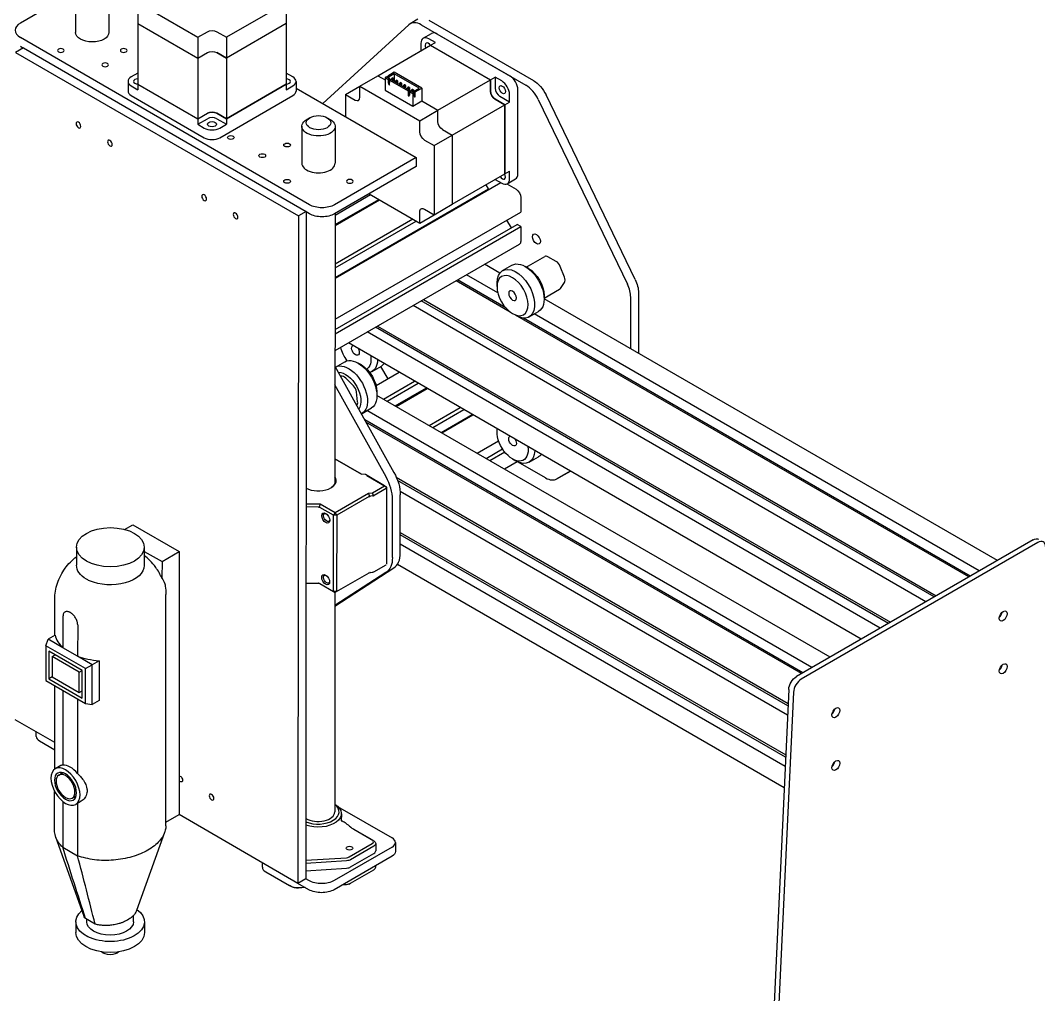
# Model space of a CAD drawing. Header units: millimetres. Extents: x 129 to 6329, y 33 to 3553.
# Drawn here: x 3328.8 to 3787.1, y 1223.1 to 1661.5 of the extents above; entities that cross this region are included whole.
import ezdxf

# ---------------------------------------------------------------- set-up
doc = ezdxf.new("R2010")
doc.units = ezdxf.units.MM
doc.layers.add('vistasIsometricas', color=255, linetype='Continuous')

msp = doc.modelspace()

# ---------------------------------------------------------------- linework, layer by layer
at = {"layer": 'vistasIsometricas', "extrusion": (0, 0.816497, 0.57735)}
for p, q in [((3365.566, 1681.55), (3328.797, 1660.321)), ((3353.659, 1672.719), (3353.647, 1656.123)), ((3368.659, 1672.708), (3368.647, 1656.112)), ((3381.685, 1669.494), (3381.679, 1660.108)), ((3381.685, 1669.494), (3408.626, 1653.913)), ((3448.507, 1669.461), (3421.566, 1653.907)), ((3448.507, 1669.461), (3448.5, 1660.076)), ((3381.679, 1667.585), (3381.659, 1640.244)), ((3381.679, 1660.108), (3381.659, 1632.767)), ((3381.679, 1660.108), (3408.619, 1644.528)), ((3381.679, 1660.108), (3408.619, 1644.528)), ((3448.5, 1660.076), (3421.559, 1644.521)), ((3448.5, 1660.076), (3421.559, 1644.521)), ((3448.5, 1660.076), (3448.48, 1632.735)), ((3464.972, 1624.062), (3503.651, 1659.547)), ((3507.747, 1662.006), (3504.247, 1659.985)), ((3509.247, 1659.49), (3556.325, 1632.31)), ((3559.825, 1634.331), (3512.747, 1661.511)), ((3408.626, 1653.913), (3412.975, 1656.424)), ((3417.217, 1656.422), (3421.566, 1653.907)), ((3510.133, 1653.455), (3513.881, 1655.619)), ((3549.191, 1636.429), (3516.381, 1655.371)), ((3458.904, 1578.54), (3328.797, 1653.784)), ((3408.626, 1653.913), (3408.619, 1644.528)), ((3421.566, 1653.907), (3421.559, 1644.521)), ((3489.758, 1636.612), (3513.447, 1650.289)), ((3509.098, 1651.166), (3509.098, 1647.778)), ((3515.568, 1651.513), (3512.633, 1653.208)), ((3513.447, 1650.289), (3515.568, 1651.513)), ((3513.447, 1650.289), (3540.387, 1634.734)), ((3513.447, 1650.289), (3540.387, 1634.734)), ((3330.208, 1649.158), (3326.672, 1647.117)), ((3326.672, 1647.117), (3453.952, 1573.509)), ((3329.972, 1649.022), (3328.794, 1649.703)), ((3330.208, 1649.158), (3457.487, 1575.55)), ((3408.619, 1644.528), (3412.968, 1647.038)), ((3408.619, 1644.528), (3412.968, 1647.038)), ((3421.559, 1644.521), (3417.211, 1647.036)), ((3417.211, 1647.036), (3421.559, 1644.521)), ((3408.619, 1644.528), (3408.599, 1617.187)), ((3421.559, 1644.521), (3421.539, 1617.18)), ((3381.657, 1637.796), (3378.722, 1636.101)), ((3381.659, 1640.244), (3381.657, 1637.796)), ((3381.657, 1637.796), (3381.662, 1637.793)), ((3381.664, 1640.241), (3381.659, 1640.244)), ((3381.659, 1640.244), (3381.664, 1640.241)), ((3451.413, 1636.066), (3448.484, 1637.76)), ((3481.627, 1631.917), (3489.758, 1636.612)), ((3489.758, 1636.612), (3492.962, 1634.763)), ((3489.758, 1636.612), (3492.962, 1634.763)), ((3493.618, 1636.162), (3492.962, 1635.783)), ((3493.618, 1636.162), (3494.184, 1635.836)), ((3497.028, 1638.131), (3494.151, 1636.47)), ((3494.151, 1636.47), (3494.717, 1636.144)), ((3494.151, 1635.855), (3494.151, 1636.47)), ((3497.028, 1637.478), (3494.717, 1636.144)), ((3509.43, 1630.97), (3497.028, 1638.131)), ((3508.299, 1630.97), (3497.028, 1637.478)), ((3497.028, 1637.478), (3497.028, 1634.089)), ((3377.258, 1634.06), (3377.255, 1629.735)), ((3378.722, 1632.016), (3381.657, 1630.318)), ((3381.659, 1632.767), (3381.657, 1630.318)), ((3381.659, 1632.767), (3408.599, 1617.187)), ((3381.659, 1632.767), (3408.599, 1617.187)), ((3448.48, 1632.735), (3421.539, 1617.18)), ((3421.539, 1617.18), (3448.48, 1632.735)), ((3448.48, 1632.735), (3448.478, 1630.286)), ((3448.478, 1630.286), (3451.413, 1631.98)), ((3452.877, 1634.021), (3452.874, 1629.696)), ((3475.157, 1628.182), (3481.627, 1631.917)), ((3481.627, 1631.917), (3508.568, 1616.363)), ((3481.627, 1626.896), (3481.627, 1631.917)), ((3492.962, 1635.783), (3494.376, 1634.967)), ((3492.962, 1635.783), (3492.962, 1630.068)), ((3494.184, 1635.836), (3494.093, 1635.783)), ((3494.093, 1635.783), (3494.942, 1635.294)), ((3494.184, 1635.836), (3494.184, 1635.731)), ((3494.942, 1635.294), (3494.376, 1634.967)), ((3494.942, 1635.072), (3494.376, 1634.746)), ((3494.376, 1634.967), (3494.376, 1634.746)), ((3494.376, 1634.746), (3494.484, 1634.558)), ((3494.484, 1634.558), (3494.376, 1634.496)), ((3494.376, 1634.496), (3494.376, 1633.47)), ((3495.05, 1634.885), (3494.484, 1634.558)), ((3494.717, 1635.423), (3494.717, 1636.144)), ((3494.942, 1635.294), (3494.942, 1635.072)), ((3494.942, 1635.072), (3495.05, 1634.885)), ((3494.942, 1634.823), (3494.942, 1633.796)), ((3495.554, 1634.94), (3494.988, 1634.613)), ((3494.988, 1634.613), (3503.338, 1629.793)), ((3494.988, 1632.409), (3494.988, 1634.613)), ((3495.554, 1634.94), (3503.903, 1630.12)), ((3496.186, 1635.539), (3495.903, 1635.375)), ((3496.356, 1635.114), (3495.903, 1635.375)), ((3495.903, 1635.375), (3495.903, 1634.738)), ((3496.356, 1635.637), (3496.186, 1635.539)), ((3496.186, 1635.539), (3496.356, 1635.441)), ((3496.525, 1635.539), (3496.356, 1635.637)), ((3496.356, 1635.441), (3496.525, 1635.539)), ((3496.356, 1635.114), (3496.356, 1635.441)), ((3496.808, 1635.375), (3496.356, 1635.114)), ((3496.356, 1635.114), (3496.356, 1634.477)), ((3496.808, 1635.375), (3496.525, 1635.539)), ((3496.808, 1635.375), (3496.808, 1634.216)), ((3497.982, 1634.502), (3497.699, 1634.338)), ((3498.152, 1634.077), (3497.699, 1634.338)), ((3497.699, 1634.338), (3497.699, 1633.701)), ((3498.152, 1634.6), (3497.982, 1634.502)), ((3497.982, 1634.502), (3498.152, 1634.404)), ((3498.322, 1634.502), (3498.152, 1634.6)), ((3498.152, 1634.404), (3498.322, 1634.502)), ((3498.152, 1634.404), (3498.152, 1634.077)), ((3498.604, 1634.338), (3498.152, 1634.077)), ((3498.152, 1634.077), (3498.152, 1633.44)), ((3498.604, 1634.338), (3498.322, 1634.502)), ((3498.604, 1634.338), (3498.604, 1633.179)), ((3499.778, 1633.465), (3499.495, 1633.301)), ((3499.948, 1633.04), (3499.495, 1633.301)), ((3499.495, 1633.301), (3499.495, 1632.664)), ((3499.948, 1633.563), (3499.778, 1633.465)), ((3499.778, 1633.465), (3499.948, 1633.367)), ((3500.118, 1633.465), (3499.948, 1633.563)), ((3499.948, 1633.367), (3500.118, 1633.465)), ((3499.948, 1633.367), (3499.948, 1633.04)), ((3500.4, 1633.301), (3499.948, 1633.04)), ((3499.948, 1633.04), (3499.948, 1632.403)), ((3500.4, 1633.301), (3500.118, 1633.465)), ((3500.4, 1633.301), (3500.4, 1632.142)), ((3501.574, 1632.428), (3501.291, 1632.264)), ((3501.744, 1632.003), (3501.291, 1632.264)), ((3501.291, 1632.264), (3501.291, 1631.628)), ((3501.744, 1632.526), (3501.574, 1632.428)), ((3501.574, 1632.428), (3501.744, 1632.33)), ((3501.914, 1632.428), (3501.744, 1632.526)), ((3501.744, 1632.33), (3501.914, 1632.428)), ((3501.744, 1632.33), (3501.744, 1632.003)), ((3502.196, 1632.264), (3501.744, 1632.003)), ((3501.744, 1632.003), (3501.744, 1631.366)), ((3502.196, 1632.264), (3501.914, 1632.428)), ((3502.196, 1632.264), (3502.196, 1631.105)), ((3516.699, 1621.058), (3540.387, 1634.734)), ((3540.387, 1634.734), (3542.509, 1635.959)), ((3540.387, 1629.713), (3540.387, 1634.734)), ((3540.387, 1634.734), (3540.387, 1629.713)), ((3545.443, 1634.265), (3542.509, 1635.959)), ((3542.509, 1635.959), (3542.509, 1630.938)), ((3378.719, 1627.69), (3411.529, 1608.715)), ((3418.6, 1608.712), (3451.41, 1627.655)), ((3452.875, 1631.058), (3506.987, 1599.764)), ((3475.157, 1628.182), (3479.505, 1625.671)), ((3475.157, 1628.182), (3475.157, 1618.172)), ((3492.962, 1630.068), (3505.364, 1622.907)), ((3503.37, 1631.391), (3503.087, 1631.227)), ((3503.54, 1630.966), (3503.087, 1631.227)), ((3503.087, 1631.227), (3503.087, 1630.591)), ((3503.903, 1630.12), (3503.338, 1629.793)), ((3503.338, 1629.793), (3503.338, 1627.588)), ((3503.903, 1627.915), (3503.338, 1627.588)), ((3503.54, 1631.489), (3503.37, 1631.391)), ((3503.37, 1631.391), (3503.54, 1631.293)), ((3503.71, 1631.391), (3503.54, 1631.489)), ((3503.54, 1631.293), (3503.71, 1631.391)), ((3503.54, 1631.293), (3503.54, 1630.966)), ((3503.993, 1631.227), (3503.54, 1630.966)), ((3503.54, 1630.966), (3503.54, 1630.329)), ((3503.993, 1631.227), (3503.71, 1631.391)), ((3503.842, 1629.156), (3503.95, 1629.218)), ((3503.95, 1628.968), (3503.842, 1629.156)), ((3503.903, 1630.12), (3503.903, 1629.191)), ((3503.903, 1629.049), (3503.903, 1627.915)), ((3504.516, 1629.766), (3503.95, 1629.439)), ((3503.95, 1629.439), (3505.364, 1628.623)), ((3503.95, 1629.218), (3503.95, 1629.439)), ((3503.95, 1627.942), (3503.95, 1628.968)), ((3503.993, 1631.227), (3503.993, 1629.464)), ((3504.516, 1629.766), (3505.364, 1629.276)), ((3505.166, 1630.354), (3504.884, 1630.19)), ((3505.336, 1629.929), (3504.884, 1630.19)), ((3504.884, 1630.19), (3504.884, 1629.554)), ((3505.336, 1630.452), (3505.166, 1630.354)), ((3505.166, 1630.354), (3505.336, 1630.256)), ((3505.506, 1630.354), (3505.336, 1630.452)), ((3505.336, 1630.256), (3505.506, 1630.354)), ((3505.336, 1630.256), (3505.336, 1629.929)), ((3505.789, 1630.19), (3505.336, 1629.929)), ((3505.336, 1629.929), (3505.336, 1629.292)), ((3505.364, 1629.276), (3505.455, 1629.328)), ((3505.364, 1628.623), (3506.021, 1629.002)), ((3505.364, 1628.623), (3505.364, 1622.907)), ((3505.455, 1629.328), (3506.021, 1629.002)), ((3505.789, 1630.19), (3505.506, 1630.354)), ((3505.789, 1630.19), (3505.789, 1629.136)), ((3505.988, 1629.636), (3508.299, 1630.97)), ((3505.988, 1629.636), (3506.554, 1629.309)), ((3505.988, 1629.636), (3505.988, 1629.021)), ((3506.021, 1629.002), (3506.021, 1627.478)), ((3506.021, 1627.478), (3506.554, 1627.17)), ((3506.554, 1629.309), (3509.43, 1630.97)), ((3506.554, 1627.17), (3506.554, 1629.309)), ((3509.43, 1630.97), (3509.43, 1625.255)), ((3548.979, 1624.753), (3544.63, 1627.263)), ((3548.979, 1624.753), (3548.979, 1628.141)), ((3552.726, 1592.419), (3552.726, 1630.305)), ((3605.522, 1544.833), (3565.421, 1627.926)), ((3505.364, 1622.907), (3509.43, 1625.255)), ((3509.43, 1625.255), (3516.699, 1621.058)), ((3509.43, 1625.255), (3516.699, 1621.058)), ((3523.169, 1609.852), (3546.857, 1623.528)), ((3542.509, 1626.039), (3546.857, 1623.528)), ((3546.857, 1623.528), (3542.509, 1626.039)), ((3546.857, 1623.528), (3548.979, 1624.753)), ((3546.857, 1623.528), (3546.857, 1592.419)), ((3546.857, 1592.419), (3546.857, 1623.528)), ((3561.92, 1625.906), (3602.021, 1542.812)), ((3408.599, 1617.187), (3412.948, 1619.697)), ((3408.599, 1617.187), (3412.948, 1619.697)), ((3421.539, 1617.18), (3417.191, 1619.695)), ((3417.191, 1619.695), (3421.539, 1617.18)), ((3508.568, 1616.363), (3516.699, 1621.058)), ((3516.699, 1616.037), (3516.699, 1621.058)), ((3516.699, 1616.037), (3516.699, 1621.058)), ((3408.598, 1614.738), (3412.946, 1617.249)), ((3408.599, 1617.187), (3408.598, 1614.738)), ((3408.598, 1614.738), (3411.532, 1613.041)), ((3417.189, 1617.247), (3421.538, 1614.732)), ((3418.603, 1613.038), (3421.538, 1614.732)), ((3421.539, 1617.18), (3421.538, 1614.732)), ((3455.482, 1613.833), (3455.47, 1597.237)), ((3459.101, 1617.712), (3457.688, 1616.899)), ((3466.869, 1617.707), (3468.281, 1616.892)), ((3470.482, 1613.822), (3470.47, 1597.226)), ((3508.568, 1611.342), (3508.568, 1616.363)), ((3515.038, 1605.157), (3523.169, 1609.852)), ((3518.821, 1612.362), (3523.169, 1609.852)), ((3518.821, 1612.362), (3523.169, 1609.852)), ((3523.169, 1609.852), (3523.169, 1578.743)), ((3523.169, 1609.852), (3523.169, 1578.743)), ((3510.689, 1607.667), (3515.038, 1605.157)), ((3515.038, 1605.157), (3515.038, 1574.048)), ((3506.987, 1599.764), (3470.218, 1578.535)), ((3506.987, 1599.764), (3506.984, 1595.683)), ((3506.984, 1595.683), (3470.215, 1574.454)), ((3523.169, 1578.743), (3546.857, 1592.419)), ((3546.857, 1592.419), (3548.979, 1593.644)), ((3548.979, 1590.256), (3548.979, 1593.644)), ((3470.432, 1545.438), (3544.984, 1588.48)), ((3539.503, 1585.683), (3538.425, 1587.551)), ((3542.509, 1589.909), (3545.443, 1588.214)), ((3547.782, 1587.885), (3551.878, 1585.52)), ((3547.943, 1587.967), (3551.691, 1590.13)), ((3470.433, 1545.805), (3539.503, 1585.683)), ((3470.453, 1573.864), (3486.435, 1583.091)), ((3485.805, 1583.455), (3508.568, 1570.313)), ((3539.503, 1585.683), (3539.822, 1585.5)), ((3553.999, 1581.846), (3553.999, 1575.273)), ((3470.45, 1569.575), (3490.147, 1580.948)), ((3470.45, 1569.208), (3490.466, 1580.764)), ((3515.038, 1574.048), (3523.169, 1578.743)), ((3453.952, 1573.509), (3453.733, 1273.164)), ((3457.487, 1575.55), (3453.952, 1573.509)), ((3457.487, 1575.55), (3457.269, 1275.206)), ((3458.901, 1574.459), (3457.487, 1575.277)), ((3470.454, 1574.592), (3470.366, 1453.89)), ((3470.419, 1527.018), (3553.999, 1575.273)), ((3470.437, 1551.972), (3505.386, 1572.15)), ((3508.568, 1570.313), (3508.568, 1575.334)), ((3508.568, 1570.313), (3515.038, 1574.048)), ((3510.689, 1576.559), (3515.038, 1574.048)), ((3470.414, 1520.483), (3553.999, 1568.741)), ((3470.416, 1522.362), (3552.373, 1569.68)), ((3470.436, 1550.094), (3507.012, 1571.211)), ((3547.635, 1571.599), (3549.65, 1568.108)), ((3553.999, 1568.741), (3552.373, 1569.68)), ((3553.999, 1568.741), (3553.999, 1562.168)), ((3470.409, 1512.893), (3553.378, 1560.795)), ((3556.505, 1550.475), (3564.777, 1555.251)), ((3569.933, 1553.027), (3566.259, 1555.112)), ((3544.577, 1547.792), (3537.717, 1551.753)), ((3545.807, 1548.882), (3550.05, 1551.332)), ((3557.535, 1549.88), (3556.05, 1550.737)), ((3573.643, 1546.022), (3571.779, 1550.755)), ((3547.274, 1532.115), (3525.489, 1544.693)), ((3543.701, 1538.833), (3529.519, 1547.02)), ((3549.286, 1530.236), (3524.867, 1544.334)), ((3543.322, 1541.674), (3543.322, 1543.389)), ((3564.535, 1536.566), (3571.505, 1540.59)), ((3571.851, 1540.915), (3573.661, 1543.563)), ((3510.165, 1535.846), (3741.014, 1402.565)), ((3564.535, 1537.755), (3564.535, 1536.04)), ((3768.566, 1418.472), (3564.535, 1536.269)), ((3603.497, 1513.775), (3603.497, 1536.969)), ((3606.997, 1538.99), (3606.997, 1530.345)), ((3736.362, 1399.879), (3505.513, 1533.16)), ((3740.075, 1402.023), (3509.225, 1535.303)), ((3550.322, 1529.549), (3550.383, 1529.514)), ((3755.717, 1411.054), (3551.72, 1528.831)), ((3756.338, 1411.412), (3555.178, 1527.552)), ((3557.807, 1528.097), (3562.05, 1530.547)), ((3760.369, 1413.739), (3560.051, 1529.393)), ((3606.997, 1530.345), (3607.007, 1511.748)), ((3719.498, 1390.143), (3488.649, 1523.423)), ((3489.588, 1523.966), (3720.437, 1390.685)), ((3715.785, 1387.999), (3484.936, 1521.28)), ((3707.27, 1383.083), (3476.421, 1516.364)), ((3470.659, 1505.484), (3474.802, 1507.876)), ((3470.404, 1505.945), (3496.927, 1458.082)), ((3482.287, 1506.425), (3480.802, 1507.282)), ((3487.096, 1503.521), (3491.339, 1505.97)), ((3494.281, 1500.229), (3491.063, 1505.811)), ((3473.16, 1501.375), (3472.973, 1501.307)), ((3478.686, 1497.052), (3475.255, 1500.55)), ((3488.912, 1497.129), (3499.324, 1503.141)), ((3492.209, 1491.07), (3506.22, 1499.159)), ((3493.391, 1456.041), (3470.397, 1497.535)), ((3480.601, 1489.855), (3480.023, 1494.378)), ((3489.287, 1494.3), (3489.287, 1492.585)), ((3493.834, 1490.132), (3507.845, 1498.221)), ((3497.542, 1487.991), (3511.553, 1496.08)), ((3497.87, 1487.801), (3511.881, 1495.89)), ((3693.259, 1374.993), (3489.287, 1492.757)), ((3482.559, 1484.642), (3486.802, 1487.092)), ((3685.062, 1370.261), (3484.753, 1485.909)), ((3512.803, 1479.18), (3526.814, 1487.269)), ((3514.428, 1478.242), (3528.439, 1486.331)), ((3681.031, 1367.934), (3483.772, 1481.822)), ((3680.41, 1367.575), (3484.356, 1480.767)), ((3518.136, 1476.101), (3532.147, 1484.19)), ((3518.464, 1475.911), (3532.476, 1484)), ((3543.322, 1476.273), (3543.322, 1477.738)), ((3534.41, 1466.705), (3544.048, 1472.269)), ((3538.434, 1464.381), (3545.818, 1468.644)), ((3540.062, 1463.442), (3546.771, 1467.315)), ((3470.373, 1464.181), (3482.359, 1457.249)), ((3482.358, 1457.249), (3470.373, 1464.18)), ((3546.626, 1459.652), (3552.388, 1462.978)), ((3550.322, 1464.148), (3551.807, 1463.29)), ((3565.208, 1455.635), (3552.9, 1462.741)), ((3557.807, 1462.696), (3562.05, 1465.146)), ((3576.324, 1458.685), (3570.213, 1455.143)), ((3573.749, 1457.184), (3576.331, 1458.681)), ((3484.075, 1457.074), (3482.358, 1457.249)), ((3492.741, 1452.061), (3484.075, 1457.074)), ((3484.536, 1456.807), (3484.075, 1457.074)), ((3484.781, 1456.666), (3493.448, 1451.654)), ((3497.999, 1455.913), (3674.33, 1354.108)), ((3674.28, 1353.052), (3498.564, 1454.502)), ((3570.208, 1455.14), (3573.744, 1457.181)), ((3470.468, 1440.019), (3485.54, 1448.721)), ((3485.54, 1448.721), (3487.257, 1448.895)), ((3486.046, 1447.304), (3485.54, 1448.721)), ((3487.257, 1448.895), (3492.741, 1452.061)), ((3487.718, 1447.604), (3487.257, 1448.895)), ((3493.448, 1450.836), (3487.963, 1447.67)), ((3493.741, 1451.484), (3492.741, 1452.061)), ((3493.716, 1416.727), (3493.741, 1451.483)), ((3674.085, 1348.878), (3499.732, 1449.541)), ((3457.391, 1444.015), (3463.801, 1443.874)), ((3463.801, 1443.874), (3463.341, 1442.394)), ((3463.801, 1443.874), (3470.468, 1440.019)), ((3485.8, 1447.238), (3471.174, 1438.794)), ((3487.43, 1447.51), (3486.334, 1447.398)), ((3496.254, 1419.783), (3496.273, 1445.974)), ((3499.79, 1421.824), (3499.809, 1448.015)), ((3462.978, 1442.498), (3457.39, 1442.621)), ((3469.76, 1438.794), (3463.648, 1442.329)), ((3470.468, 1440.019), (3469.76, 1438.794)), ((3471.174, 1438.794), (3470.468, 1440.019)), ((3375.722, 1432.425), (3379.396, 1434.547)), ((3379.396, 1434.547), (3400.321, 1422.446)), ((3469.735, 1404.516), (3469.76, 1438.794)), ((3471.174, 1438.794), (3469.76, 1438.794)), ((3471.174, 1438.794), (3471.149, 1404.515)), ((3673.197, 1329.917), (3499.796, 1430.031)), ((3499.797, 1431.115), (3673.247, 1330.974)), ((3673.002, 1325.743), (3499.793, 1425.746)), ((3784.601, 1427.73), (3678.153, 1366.272)), ((3786.722, 1426.505), (3680.274, 1365.047)), ((3354.076, 1424.44), (3354.07, 1416.279)), ((3384.576, 1424.418), (3384.57, 1416.256)), ((3384.575, 1422.563), (3392.543, 1417.955)), ((3392.543, 1417.955), (3400.321, 1422.446)), ((3400.321, 1422.446), (3400.235, 1304.104)), ((3392.543, 1417.955), (3392.537, 1410.473)), ((3487.938, 1413.391), (3493.423, 1416.558)), ((3672.554, 1316.169), (3498.468, 1416.678)), ((3470.325, 1397.94), (3496.896, 1415.098)), ((3493.36, 1413.057), (3470.325, 1398.182)), ((3471.149, 1404.515), (3485.775, 1412.96)), ((3487.231, 1412.984), (3485.516, 1412.81)), ((3486.309, 1413.12), (3487.405, 1413.231)), ((3487.693, 1413.25), (3487.231, 1412.984)), ((3463.773, 1407.964), (3457.365, 1408.105)), ((3457.366, 1408.343), (3462.953, 1408.22)), ((3463.623, 1408.05), (3469.735, 1404.516)), ((3394.254, 1299.062), (3394.33, 1403.155)), ((3469.735, 1404.516), (3470.441, 1404.108)), ((3471.149, 1404.515), (3469.735, 1404.516)), ((3470.33, 1404.173), (3470.258, 1305.316)), ((3471.149, 1404.515), (3470.441, 1404.108)), ((3344.278, 1384.697), (3344.29, 1400.88)), ((3347.966, 1393.314), (3347.956, 1379.207)), ((3354.59, 1389.483), (3354.58, 1375.376)), ((3344.467, 1384.806), (3341.368, 1383.017)), ((3340.236, 1380.078), (3340.224, 1364.406)), ((3340.236, 1380.078), (3341.368, 1383.017)), ((3358.056, 1369.772), (3340.236, 1380.078)), ((3347.956, 1379.207), (3341.368, 1383.017)), ((3341.649, 1377.628), (3341.64, 1365.221)), ((3356.641, 1368.958), (3341.649, 1377.628)), ((3343.062, 1375.178), (3343.055, 1366.035)), ((3343.062, 1375.178), (3344.475, 1375.994)), ((3355.225, 1368.143), (3343.062, 1375.178)), ((3354.58, 1375.376), (3347.956, 1379.207)), ((3361.167, 1371.567), (3354.58, 1375.376)), ((3358.056, 1369.772), (3361.167, 1371.567)), ((3361.154, 1353.611), (3361.167, 1371.567)), ((3364.266, 1373.356), (3361.167, 1371.567)), ((3364.266, 1373.356), (3364.253, 1355.4)), ((3343.055, 1366.038), (3341.64, 1365.221)), ((3343.055, 1366.035), (3355.219, 1359.001)), ((3355.219, 1359.001), (3355.225, 1368.143)), ((3355.225, 1368.143), (3356.638, 1368.959)), ((3356.632, 1356.551), (3356.641, 1368.958)), ((3358.045, 1354.1), (3358.056, 1369.772)), ((3340.224, 1364.406), (3358.045, 1354.1)), ((3341.64, 1365.221), (3356.632, 1356.551)), ((3344.234, 1324.574), (3344.261, 1362.072)), ((3347.942, 1359.943), (3347.917, 1326.37)), ((3355.219, 1359.001), (3356.634, 1359.818)), ((3674.623, 1360.378), (3660.688, 1062.703)), ((3676.744, 1359.153), (3662.81, 1061.478)), ((3354.566, 1356.112), (3354.542, 1322.539)), ((3358.045, 1354.1), (3361.154, 1353.611)), ((3364.253, 1355.4), (3361.154, 1353.611)), ((3344.243, 1336.485), (3326.454, 1346.773)), ((3335.915, 1339.277), (3335.917, 1341.3)), ((3337.38, 1337.232), (3344.24, 1333.265)), ((3346.943, 1326.154), (3344.478, 1324.731)), ((3346.103, 1321.916), (3347.906, 1322.957)), ((3344.214, 1296.789), (3344.227, 1314.502)), ((3352.103, 1311.524), (3353.906, 1312.565)), ((3347.905, 1309.987), (3347.891, 1289.43)), ((3356.193, 1310.132), (3353.728, 1308.709)), ((3354.532, 1309.173), (3354.515, 1285.599)), ((3471.586, 1307.785), (3496.16, 1293.573)), ((3394.255, 1300.651), (3400.235, 1304.104)), ((3453.733, 1273.164), (3400.235, 1304.104)), ((3473.257, 1304.497), (3473.255, 1301.233)), ((3476.997, 1298.821), (3476.98, 1298.834)), ((3487.182, 1292.715), (3478.196, 1297.912)), ((3478.902, 1297.504), (3478.196, 1297.912)), ((3478.902, 1297.504), (3487.889, 1292.307)), ((3357.323, 1258.718), (3344.714, 1293.94)), ((3393.706, 1296.044), (3381.056, 1260.87)), ((3347.891, 1289.43), (3354.515, 1285.599)), ((3496.16, 1289.488), (3469.997, 1274.382)), ((3476.717, 1285.038), (3487.182, 1291.08)), ((3487.889, 1289.855), (3477.423, 1283.813)), ((3488.767, 1291.08), (3488.765, 1287.815)), ((3497.624, 1291.529), (3497.621, 1287.448)), ((3475.639, 1283.317), (3457.274, 1282.127)), ((3457.275, 1283.524), (3475.527, 1284.707)), ((3496.157, 1285.407), (3469.994, 1270.302)), ((3477.421, 1280.548), (3487.886, 1286.591)), ((3437.739, 1280.391), (3437.74, 1282.414)), ((3457.271, 1278.862), (3475.636, 1280.052)), ((3477.415, 1273.203), (3487.881, 1279.245)), ((3488.76, 1280.47), (3488.76, 1281.136)), ((3439.203, 1278.346), (3449.939, 1272.137)), ((3457.269, 1275.206), (3453.733, 1273.164)), ((3458.683, 1274.388), (3457.269, 1275.206)), ((3450.647, 1271.728), (3449.941, 1272.136)), ((3458.68, 1270.307), (3453.736, 1273.166)), ((3457.021, 1271.266), (3453.923, 1271.065)), ((3454.035, 1271.307), (3456.657, 1271.477)), ((3475.518, 1272.465), (3473.516, 1272.335)), ((3473.974, 1272.599), (3475.631, 1272.707)), ((3476.705, 1272.794), (3477.412, 1273.201)), ((3353.753, 1255.905), (3353.75, 1251.008)), ((3362.432, 1254.823), (3358.168, 1257.289)), ((3358.703, 1255.901), (3358.704, 1256.979)), ((3379.703, 1255.886), (3379.705, 1258.726)), ((3384.653, 1255.882), (3384.65, 1250.985))]:
    msp.add_line(p, q, dxfattribs=at)
at = {"layer": 'vistasIsometricas'}
for centre, major_axis, ratio, start_param, end_param in [((3334.453, 1657.05), (-8, 0.006), 0.5778348, -0.784978, 0.7858183), ((3509.247, 1651.325), (-5, 8.66), 0.5773503, -0.7853982, 0.1276519), ((3516.381, 1651.289), (-2.5, 4.33), 0.5773503, -0.7853982, 0), ((3512.633, 1649.125), (-2.5, 4.33), 0.5773503, -0.7853982, 0.7853982), ((3512.372, 1649.578), (-1, 1.732), 0.5773503, -1.5318956, 1.5318956), ((3549.191, 1632.346), (-2.5, 4.33), 0.5773503, 3.9269908, 5.4977871), ((3382.258, 1634.057), (-5, 0.004), 0.5778348, -0.784978, 0.7858183), ((3381.735, 1634.057), (-2, 0.001), 0.5778348, -1.5332559, 1.5332559), ((3448.401, 1634.025), (-2, 0.001), 0.5778348, 1.6110573, 4.672128), ((3447.877, 1634.025), (-5, 0.004), 0.5778348, 2.3566147, 3.927411), ((3494.988, 1633.116), (-0.433, 0.75), 0.5773503, 0.7853982, 2.3561945), ((3495.554, 1633.443), (-0.433, 0.75), 0.5773503, 0.7853982, 1.1789829), ((3545.705, 1630.333), (-1, 1.732), 0.5773503, 1.5707963, 7.8539816), ((3545.443, 1630.182), (-2.5, 4.33), 0.5773503, 3.9269908, 5.4977871), ((3556.325, 1624.145), (-5, 8.66), 0.5773503, 4.5847371, 5.4977871), ((3382.255, 1629.731), (-5, 0.004), 0.5778348, 0, 0.7858183), ((3447.874, 1629.699), (-5, 0.004), 0.5778348, 2.3566147, 3.1415927), ((3503.338, 1628.296), (-0.433, 0.75), 0.5773503, 2.3561945, 3.9269908), ((3503.903, 1628.622), (-0.433, 0.75), 0.5773503, 2.3561945, 2.4299989), ((3506.554, 1627.785), (0.377, 0.653), 0.5773503, 2.3561945, 3.9269908), ((3542.509, 1628.488), (-1.5, 2.598), 0.5773503, 0.7853982, 2.3561945), ((3544.63, 1629.713), (-1.5, 2.598), 0.5773503, 0.7853982, 2.3561945), ((3479.505, 1628.121), (-1.5, 2.598), 0.5773503, 2.3561945, 3.9269908), ((3415.069, 1618.471), (-3, 0.002), 0.5778348, 3.927411, 5.4982073), ((3462.983, 1615.46), (-5.5, 0.004), 0.5778348, 3.1415927, 9.424778), ((3415.068, 1616.022), (-3, 0.002), 0.5778348, 3.927411, 5.4982073), ((3415.068, 1614.78), (-2, 0.001), 0.5778348, 3.1415927, 9.424778), ((3415.064, 1610.757), (-5, 0.004), 0.5778348, 0.7858183, 2.3566147), ((3415.068, 1615.082), (-5, 0.004), 0.5778348, 0.7858183, 2.3566147), ((3423.549, 1608.793), (-1.5, 0.001), 0.5778348, 3.1415927, 9.424778), ((3448.828, 1605.41), (-1.5, 0.001), 0.5778348, 3.1415927, 9.424778), ((3437.691, 1600.614), (-1.5, 0.001), 0.5778348, 3.1415927, 9.424778), ((3462.97, 1597.231), (-7.5, 0.005), 0.5778348, 0, 3.1415927), ((3545.705, 1591.844), (-1, 1.732), 0.5773503, 1.609697, 4.6734883), ((3549.191, 1594.461), (-2.5, 4.33), 0.5773503, 3.1415927, 3.9269908), ((3448.828, 1589.066), (-1.5, 0.001), 0.5778348, 3.1415927, 9.424778), ((3545.443, 1592.297), (-2.5, 4.33), 0.5773503, 2.3561945, 3.9269908), ((3561.07, 1563.107), (-1.25, 2.165), 0.5773503, 1.5707963, 7.8539816), ((3566.277, 1552.653), (-1.5, 2.598), 0.5773503, -0.7769024, 0), ((3569.951, 1550.567), (-1.5, 2.598), 0.5773503, 4.4590853, 5.5062829), ((3571.815, 1545.835), (-1.5, 2.598), 0.5773503, 3.4118878, 4.4590853), ((3570.005, 1543.188), (-1.5, 2.598), 0.5773503, 3.1415927, 3.4118878), ((3596.426, 1541.051), (-5, 8.66), 0.5773503, 3.9269908, 4.5847371), ((3474.497, 1498.701), (-1.5, 2.598), 0.5773503, -1.1510528, -0.1038553), ((3477.928, 1495.203), (-1.5, 2.598), 0.5773503, 4.0849349, 5.1321325), ((3478.506, 1490.679), (-1.5, 2.598), 0.5773503, 3.2926236, 4.0849349), ((3462.866, 1454.425), (-8.064, 0.006), 0.5778348, 0.825868, 3.5179711), ((3485.667, 1452.108), (-7.5, 12.99), 0.5773503, 3.9261512, 4.6819607), ((3565.208, 1463.8), (-5, 8.66), 0.5773503, 2.3561945, 3.1425917), ((3492.741, 1452.061), (-0.706, 1.225), 0.5773503, 3.1420125, 3.9274106), ((3487.257, 1448.895), (-0.206, 1.381), 0.7084592, 3.1085342, 3.4139668), ((3487.257, 1448.895), (-0.706, 1.225), 0.5773503, 2.8365799, 3.1420125), ((3466.222, 1437.574), (-1.264, 2.189), 0.5773503, 1.5707963, 7.8539816), ((3369.326, 1424.429), (-15.25, 0.011), 0.5778348, 3.1415927, 9.424778), ((3786.722, 1422.423), (2.5, 4.33), 0.5773503, -0.7298997, 0.7853982), ((3489.183, 1427.958), (-7.5, 12.99), 0.5773503, 3.1703417, 3.9261512), ((3466.202, 1409.825), (-1.264, 2.189), 0.5773503, 1.5707963, 7.8539816), ((3487.231, 1412.984), (1, 0.149), 0.221162, 1.0573522, 1.3627848), ((3769.031, 1394.694), (1.25, 2.165), 0.5773503, 4.1547902, 5.2699878), ((3369.299, 1387.702), (25.001, 1.706), 0.5741995, 3.2250241, 3.6514189), ((3369.299, 1387.702), (25.001, 1.706), 0.5741995, 4.0442825, 4.4706773), ((3769.031, 1370.934), (1.25, 2.165), 0.5773503, 4.1547902, 5.2699878), ((3680.274, 1360.965), (2.5, 4.33), 0.5773503, 0.7853982, 2.300696), ((3693.724, 1351.216), (1.25, 2.165), 0.5773503, 4.1547902, 5.2699878), ((3340.915, 1339.274), (-5, 0.004), 0.5778348, 0, 0.7858183), ((3351.225, 1317.945), (-4.625, 8.011), 0.5773503, -1.3172305, -0.2552451), ((3693.724, 1327.456), (1.25, 2.165), 0.5773503, 4.1547902, 5.2699878), ((3462.758, 1305.321), (-9.5, 0.007), 0.5778348, 0.957603, 3.8024379), ((3462.758, 1305.321), (-7.5, 0.005), 0.5778348, 0.7540184, 3.1415927), ((3485.768, 1291.898), (-2, 0.001), 0.5778348, 2.3566147, 3.927411), ((3492.624, 1291.532), (-5, 0.004), 0.5778348, 2.3566147, 3.927411), ((3476.894, 1288.981), (-1.5, 0.001), 0.5778348, 3.1415927, 9.424778), ((3475.302, 1285.856), (-2, 0.001), 0.5778348, 1.6837336, 2.3566147), ((3485.765, 1287.817), (-3, 0.002), 0.5778348, 2.3566147, 3.1415927), ((3442.739, 1280.387), (-5, 0.004), 0.5778348, 0, 0.7858183), ((3475.299, 1281.775), (-3, 0.002), 0.5778348, 1.6837336, 2.3566147), ((3485.76, 1280.472), (-3, 0.002), 0.5778348, 2.3566147, 3.1415927), ((3453.474, 1274.179), (-5, 0.004), 0.5778348, 0.7858183, 1.6837336), ((3475.294, 1274.43), (-3, 0.002), 0.5778348, 1.6837336, 2.3566147)]:
    msp.add_ellipse(centre, major_axis=major_axis, ratio=ratio, start_param=start_param, end_param=end_param, dxfattribs=at)
at = {"layer": 'vistasIsometricas', "extrusion": (2.66739e-16, 9.99515e-17, -1)}
for centre, end_param in [((3361.147, 1656.118), 6.2831853), ((3462.866, 1453.895), 3.7572154)]:
    msp.add_ellipse(centre, major_axis=(-7.5, 0.005), ratio=0.5778348, start_param=3.1415927, end_param=end_param, dxfattribs=at)
at = {"layer": 'vistasIsometricas', "extrusion": (-7.26388e-20, -9.98545e-17, -1)}
for centre in [(3415.096, 1655.197), (3415.089, 1645.812), (3415.089, 1645.812), (3415.069, 1618.471)]:
    msp.add_ellipse(centre, major_axis=(-3, 0.002), ratio=0.5778348, start_param=0.784978, end_param=2.3557743, dxfattribs=at)
at = {"layer": 'vistasIsometricas', "extrusion": (7.27976e-20, 1.00073e-16, -1)}
for centre, major_axis, start_param, end_param in [((3347.005, 1647.953), (-1.5, 0.001), 4.712389, 10.9955743), ((3366.98, 1641.508), (-1.5, 0.001), 4.712389, 10.9955743), ((3477.112, 1589.052), (-1.5, 0.001), -1.5707963, 4.712389), ((3485.767, 1291.082), (-3, 0.002), 2.3557743, 3.9265706), ((3475.302, 1285.04), (-3, 0.002), 3.9265706, 4.5994517)]:
    msp.add_ellipse(centre, major_axis=major_axis, ratio=0.5778348, start_param=start_param, end_param=end_param, dxfattribs=at)
at = {"layer": 'vistasIsometricas', "extrusion": (1.45595e-19, 2.00145e-16, -1)}
msp.add_ellipse((3375.289, 1647.939), major_axis=(-1.5, 0.001), ratio=0.5778348, start_param=-1.5707963, end_param=4.712389, dxfattribs=at)
at = {"layer": 'vistasIsometricas', "extrusion": (1.18301e-16, 6.83013e-17, -1)}
for centre, major_axis, start_param, end_param in [((3559.825, 1626.166), (-5, 8.66), 0.7853982, 1.6984482), ((3480.802, 1497.484), (-6, 10.392), 0, 3.1415927), ((3479.612, 1513.056), (-4.95, 8.574), 2.173871, 3.1171058), ((3476.559, 1495.034), (-6, 10.392), 0.0165839, 3.1858653), ((3482.287, 1498.341), (-4.95, 8.574), 0.7853982, 2.3561945), ((3475.074, 1494.177), (-4.95, 8.574), 0.3174169, 2.8850324), ((3550.322, 1472.231), (-4.95, 8.574), 2.173871, 5.6801107), ((3550.322, 1472.231), (-1.225, 2.122), 1.533971, 6.3200106), ((3556.05, 1475.538), (-6, 10.392), 2.9093974, 3.1415927)]:
    msp.add_ellipse(centre, major_axis=major_axis, ratio=0.5773503, start_param=start_param, end_param=end_param, dxfattribs=at)
at = {"layer": 'vistasIsometricas', "extrusion": (7.5e-17, 4.33013e-17, -1)}
for centre, major_axis, start_param, end_param in [((3542.509, 1628.488), (-1.5, 2.598), 3.9269908, 5.4977871), ((3518.821, 1614.812), (-1.5, 2.598), 3.9269908, 5.4977871), ((3599.926, 1543.072), (-5, 8.66), 1.6984482, 2.3561945), ((3466.631, 1410.073), (-1, 1.732), 2.6395161, 6.7852619), ((3351.932, 1318.353), (-3.5, 6.062), -0.5410995, -0.4159521)]:
    msp.add_ellipse(centre, major_axis=major_axis, ratio=0.5773503, start_param=start_param, end_param=end_param, dxfattribs=at)
at = {"layer": 'vistasIsometricas', "extrusion": (-1.5e-16, -8.66025e-17, -1)}
for centre in [(3354.945, 1614.437), (3425.655, 1573.543), (3414.854, 1311.979)]:
    msp.add_ellipse(centre, major_axis=(-0.75, 1.299), ratio=0.5773503, dxfattribs=at)
at = {"layer": 'vistasIsometricas', "extrusion": (2.66667e-16, -4.84965e-20, -1)}
msp.add_ellipse((3462.982, 1613.827), major_axis=(-7.5, 0.005), ratio=0.5778348, start_param=2.354934, end_param=7.069844, dxfattribs=at)
at = {"layer": 'vistasIsometricas', "extrusion": (4.33013e-17, 2.5e-17, -1)}
for centre, start_param, end_param in [((3518.821, 1614.812), 3.9269908, 5.4977871), ((3510.689, 1610.117), 3.9269908, 5.4977871), ((3510.689, 1574.109), -0.7853982, 0.7853982)]:
    msp.add_ellipse(centre, major_axis=(-1.5, 2.598), ratio=0.5773503, start_param=start_param, end_param=end_param, dxfattribs=at)
at = {"layer": 'vistasIsometricas', "extrusion": (1.29904e-16, 7.5e-17, -1)}
for centre in [(3369.087, 1606.258), (3411.513, 1581.722)]:
    msp.add_ellipse(centre, major_axis=(-0.75, 1.299), ratio=0.5773503, dxfattribs=at)
at = {"layer": 'vistasIsometricas', "extrusion": (1.5e-16, 8.66025e-17, -1)}
for centre, start_param, end_param in [((3551.878, 1583.07), 0.7853982, 2.3561945), ((3551.878, 1563.393), 2.3561945, 3.1415927)]:
    msp.add_ellipse(centre, major_axis=(-1.5, 2.598), ratio=0.5773503, start_param=start_param, end_param=end_param, dxfattribs=at)
at = {"layer": 'vistasIsometricas', "extrusion": (-7.26917e-20, -9.99272e-17, -1)}
for centre in [(3464.561, 1581.806), (3464.558, 1577.725)]:
    msp.add_ellipse(centre, major_axis=(-8, 0.006), ratio=0.5778348, start_param=3.9265706, end_param=5.497367, dxfattribs=at)
at = {"layer": 'vistasIsometricas', "extrusion": (1.93301e-16, 1.11603e-16, -1)}
for centre, major_axis, start_param, end_param in [((3551.807, 1538.49), (-6, 10.392), -0.7853982, 3.7921171), ((3556.05, 1540.939), (-6, 10.392), 0, 3.1415927), ((3485.339, 1516.363), (-6, 10.392), 2.9093974, 3.1415927), ((3351.932, 1318.353), (-3.5, 6.062), 3.5575447, 3.6826922)]:
    msp.add_ellipse(centre, major_axis=major_axis, ratio=0.5773503, start_param=start_param, end_param=end_param, dxfattribs=at)
at = {"layer": 'vistasIsometricas', "extrusion": (-1.18301e-16, -6.83013e-17, -1)}
for centre, start_param, end_param in [((3557.535, 1541.797), 0.7853982, 2.3561945), ((3479.612, 1513.056), 4.4821531, 5.1797173)]:
    msp.add_ellipse(centre, major_axis=(-4.95, 8.574), ratio=0.5773503, start_param=start_param, end_param=end_param, dxfattribs=at)
at = {"layer": 'vistasIsometricas', "extrusion": (1.18301e-16, 6.83013e-17, -1)}
for centre, major_axis in [((3550.322, 1537.632), (-4.95, 8.574)), ((3349.103, 1316.72), (-3, 5.196))]:
    msp.add_ellipse(centre, major_axis=major_axis, ratio=0.5773503, dxfattribs=at)
at = {"layer": 'vistasIsometricas', "extrusion": (1.06699e-16, 6.16025e-17, -1)}
msp.add_ellipse((3550.322, 1537.632), major_axis=(-1.225, 2.122), ratio=0.5773503, dxfattribs=at)
at = {"layer": 'vistasIsometricas', "extrusion": (3.54904e-16, 2.04904e-16, -1)}
msp.add_ellipse((3479.612, 1513.056), major_axis=(-1.225, 2.122), ratio=0.5773503, start_param=1.533971, end_param=6.3200106, dxfattribs=at)
at = {"layer": 'vistasIsometricas', "extrusion": (3.26921e-18, 1.94338e-16, -1)}
for centre, end_param in [((3481.096, 1513.913), 3.3142116), ((3551.807, 1473.088), 3.9269908)]:
    msp.add_ellipse(centre, major_axis=(-6, 10.392), ratio=0.5773503, start_param=2.3816123, end_param=end_param, dxfattribs=at)
at = {"layer": 'vistasIsometricas', "extrusion": (1.69936e-16, 2.52073e-16, -1)}
for centre, start_param, end_param in [((3489.202, 1454.149), 1.6012246, 2.3570341), ((3485.648, 1425.917), 2.3570341, 3.1128436)]:
    msp.add_ellipse(centre, major_axis=(-7.5, 12.99), ratio=0.5773503, start_param=start_param, end_param=end_param, dxfattribs=at)
at = {"layer": 'vistasIsometricas', "extrusion": (1.50126e-16, 8.65297e-17, -1)}
msp.add_ellipse((3486.507, 1446.013), major_axis=(-0.706, 1.225), ratio=0.5773503, start_param=-0.0004198, end_param=0.3050128, dxfattribs=at)
at = {"layer": 'vistasIsometricas', "extrusion": (1.26947e-16, 1.88881e-17, -1)}
msp.add_ellipse((3486.507, 1446.013), major_axis=(-0.206, 1.381), ratio=0.7084592, start_param=-0.2723742, end_param=0.0330584, dxfattribs=at)
at = {"layer": 'vistasIsometricas', "extrusion": (9.33889e-17, -3.04079e-18, -1)}
msp.add_ellipse((3462.94, 1441.104), major_axis=(0.045, 1.393), ratio=0.7169645, start_param=-0.0075613, end_param=0.3665235, dxfattribs=at)
at = {"layer": 'vistasIsometricas', "extrusion": (7.49685e-17, -4.33194e-17, -1)}
msp.add_ellipse((3462.94, 1441.104), major_axis=(0.708, 1.224), ratio=0.5775926, start_param=-0.3738751, end_param=0.0002097, dxfattribs=at)
at = {"layer": 'vistasIsometricas', "extrusion": (3.11603e-16, 1.79904e-16, -1)}
msp.add_ellipse((3466.651, 1437.822), major_axis=(-1, 1.732), ratio=0.5773503, start_param=2.6395161, end_param=6.7852619, dxfattribs=at)
at = {"layer": 'vistasIsometricas', "extrusion": (-1.18301e-16, 6.83013e-17, -1)}
msp.add_ellipse((3784.601, 1423.647), major_axis=(2.5, 4.33), ratio=0.5773503, start_param=-0.7853982, end_param=0, dxfattribs=at)
at = {"layer": 'vistasIsometricas', "extrusion": (1.3122e-16, 1.0005e-16, -1)}
for start_param, end_param in [(-0.7858183, 0), (3.1415927, 5.3790638)]:
    msp.add_ellipse((3369.32, 1416.267), major_axis=(-15.25, 0.011), ratio=0.5778348, start_param=start_param, end_param=end_param, dxfattribs=at)
at = {"layer": 'vistasIsometricas', "extrusion": (-3.34445e-17, 2.24781e-16, -1)}
msp.add_ellipse((3486.483, 1413.367), major_axis=(1, 0.149), ratio=0.221162, start_param=1.7788079, end_param=2.0842405, dxfattribs=at)
at = {"layer": 'vistasIsometricas', "extrusion": (2.29801e-17, 7.05764e-16, -1)}
msp.add_ellipse((3462.917, 1408.458), major_axis=(-1, 0.033), ratio=0.237539, start_param=4.2939345, end_param=4.6680193, dxfattribs=at)
at = {"layer": 'vistasIsometricas'}
for centre in [(3771.152, 1393.47), (3771.152, 1369.71), (3695.845, 1349.991), (3695.845, 1326.231)]:
    msp.add_ellipse(centre, major_axis=(1.25, 2.165), ratio=0.5773503, dxfattribs=at)
at = {"layer": 'vistasIsometricas', "extrusion": (1.88397e-16, 3.53109e-16, -1)}
msp.add_ellipse((3678.153, 1362.19), major_axis=(2.5, 4.33), ratio=0.5773503, start_param=3.9824893, end_param=5.4977871, dxfattribs=at)
at = {"layer": 'vistasIsometricas', "extrusion": (7.5e-17, 4.33013e-17, -1)}
for major_axis in [(-4.625, 8.011), (-3.5, 6.062)]:
    msp.add_ellipse((3349.103, 1316.72), major_axis=major_axis, ratio=0.5773503, dxfattribs=at)
at = {"layer": 'vistasIsometricas', "extrusion": (-1.5e-16, -8.66025e-17, -1)}
msp.add_ellipse((3400.712, 1320.158), major_axis=(-0.75, 1.299), ratio=0.5773503, start_param=0.3321619, end_param=4.3819064, dxfattribs=at)
at = {"layer": 'vistasIsometricas', "extrusion": (1.90549e-16, 9.99341e-17, -1)}
msp.add_ellipse((3462.757, 1304.505), major_axis=(-10.5, 0.008), ratio=0.5778348, start_param=2.3663993, end_param=5.2600294, dxfattribs=at)
at = {"layer": 'vistasIsometricas', "extrusion": (7.28505e-20, 1.00145e-16, -1)}
for centre, major_axis, start_param, end_param in [((3492.621, 1287.451), (-5, 0.004), 3.1415927, 3.9265706), ((3475.293, 1273.613), (-2, 0.001), 3.9282513, 4.5994517)]:
    msp.add_ellipse(centre, major_axis=major_axis, ratio=0.5778348, start_param=start_param, end_param=end_param, dxfattribs=at)
at = {"layer": 'vistasIsometricas', "extrusion": (2.49855e-16, -2.00036e-16, -1)}
for centre in [(3464.34, 1277.654), (3464.337, 1273.573)]:
    msp.add_ellipse(centre, major_axis=(-8, 0.006), ratio=0.5778348, start_param=3.9265706, end_param=5.497367, dxfattribs=at)
at = {"layer": 'vistasIsometricas', "extrusion": (1.05836e-22, 1.45489e-19, -1)}
msp.add_ellipse((3453.473, 1273.362), major_axis=(-4, 0.003), ratio=0.5778348, start_param=4.5994517, end_param=5.4965266, dxfattribs=at)
at = {"layer": 'vistasIsometricas', "extrusion": (1.29449e-16, -2.14223e-20, -1)}
msp.add_ellipse((3369.203, 1255.893), major_axis=(-15.45, 0.011), ratio=0.5778348, start_param=2.4666364, end_param=6.8893617, dxfattribs=at)
at = {"layer": 'vistasIsometricas', "extrusion": (2.18234e-19, 3e-16, -1)}
msp.add_ellipse((3369.203, 1255.893), major_axis=(-10.5, 0.008), ratio=0.5778348, start_param=3.1415927, end_param=6.2831853, dxfattribs=at)
at = {"layer": 'vistasIsometricas', "extrusion": (1.29521e-16, 1.00051e-16, -1)}
msp.add_ellipse((3369.2, 1250.996), major_axis=(-15.45, 0.011), ratio=0.5778348, start_param=3.1415927, end_param=6.2831853, dxfattribs=at)
at = {"layer": 'vistasIsometricas', "extrusion": (-2.18181e-19, -2.99927e-16, -1)}
msp.add_ellipse((3369.194, 1243.651), major_axis=(-4.5, 0.003), ratio=0.5778348, start_param=3.6617726, end_param=5.7630054, dxfattribs=at)
at = {"layer": 'vistasIsometricas'}
for points, knots in [([(3344.29, 1400.925), (3344.291, 1403.384), (3344.702, 1405.864), (3346.256, 1410.592), (3347.44, 1412.889), (3350.362, 1416.9), (3352.115, 1418.676), (3354.073, 1420.14)], [0, 0, 0, 0, 0.741969, 0.741969, 1.507612, 1.507612, 2.2460237, 2.2460237, 2.2460237, 2.2460237]), ([(3392.537, 1410.473), (3391.787, 1412.185), (3390.834, 1413.83), (3388.907, 1416.477), (3388.011, 1417.52), (3386.285, 1419.245), (3385.469, 1419.957), (3384.618, 1420.606), (3384.596, 1420.624), (3384.573, 1420.641)], [0.0000193, 0.0000193, 0.0000193, 0.0000193, 0.5676569, 0.5676569, 0.9929851, 0.9929851, 1.3485073, 1.3485073, 1.3581139, 1.3581139, 1.3581139, 1.3581139]), ([(3359.885, 1409.349), (3359.649, 1409.457), (3359.418, 1409.568), (3358.968, 1409.799), (3358.749, 1409.919), (3358.537, 1410.042)], [-0.18039712, -0.18039712, -0.18039712, -0.18039712, -0.09019904, -0.09019904, -0.000001, -0.000001, -0.000001, -0.000001]), ([(3392.537, 1410.473), (3393.069, 1409.757), (3393.483, 1408.903), (3393.857, 1407.597), (3393.935, 1407.26), (3393.998, 1406.911)], [0, 0, 0, 0, 0.43878484, 0.43878484, 0.58391238, 0.58391238, 0.58391238, 0.58391238]), ([(3354.59, 1389.483), (3354.591, 1389.729), (3354.568, 1389.984), (3354.524, 1390.246), (3354.506, 1390.354), (3354.484, 1390.465), (3354.458, 1390.576), (3354.422, 1390.734), (3354.377, 1390.895), (3354.327, 1391.055), (3354.24, 1391.327), (3354.135, 1391.598), (3354.011, 1391.867), (3353.886, 1392.137), (3353.744, 1392.403), (3353.589, 1392.656), (3353.435, 1392.91), (3353.265, 1393.156), (3353.084, 1393.388), (3352.96, 1393.548), (3352.832, 1393.7), (3352.7, 1393.844), (3352.64, 1393.909), (3352.579, 1393.973), (3352.518, 1394.036), (3352.321, 1394.236), (3352.115, 1394.421), (3351.908, 1394.584), (3351.893, 1394.596), (3351.879, 1394.607), (3351.865, 1394.618), (3351.775, 1394.687), (3351.685, 1394.752), (3351.595, 1394.814), (3351.543, 1394.849), (3351.491, 1394.884), (3351.438, 1394.917), (3351.412, 1394.933), (3351.386, 1394.95), (3351.359, 1394.965), (3351.346, 1394.973), (3351.333, 1394.981), (3351.32, 1394.989), (3351.307, 1394.997), (3351.294, 1395.005), (3351.28, 1395.012), (3351.254, 1395.027), (3351.228, 1395.042), (3351.201, 1395.057), (3351.143, 1395.089), (3351.085, 1395.119), (3351.027, 1395.148), (3350.9, 1395.211), (3350.774, 1395.265), (3350.65, 1395.311), (3350.443, 1395.387), (3350.241, 1395.439), (3350.043, 1395.467), (3349.845, 1395.495), (3349.654, 1395.497), (3349.475, 1395.474), (3349.433, 1395.468), (3349.392, 1395.462), (3349.351, 1395.453), (3349.218, 1395.427), (3349.091, 1395.385), (3348.971, 1395.327), (3348.815, 1395.252), (3348.674, 1395.152), (3348.55, 1395.027), (3348.427, 1394.903), (3348.319, 1394.753), (3348.232, 1394.58), (3348.145, 1394.407), (3348.079, 1394.215), (3348.034, 1394.004), (3347.99, 1393.792), (3347.966, 1393.56), (3347.966, 1393.314)], [0, 0, 0, 0, 0.000890816, 0.000890816, 0.000890816, 0.001257857, 0.001257857, 0.001257857, 0.001781632, 0.001781632, 0.001781632, 0.002672448, 0.002672448, 0.002672448, 0.003563264, 0.003563264, 0.003563264, 0.00445408, 0.00445408, 0.00445408, 0.005066954, 0.005066954, 0.005066954, 0.005344896, 0.005344896, 0.005344896, 0.006235711, 0.006235711, 0.006235711, 0.006297284, 0.006297284, 0.006297284, 0.006681119, 0.006681119, 0.006681119, 0.006903823, 0.006903823, 0.006903823, 0.007015175, 0.007015175, 0.007015175, 0.007070851, 0.007070851, 0.007070851, 0.007126527, 0.007126527, 0.007126527, 0.007237879, 0.007237879, 0.007237879, 0.007482375, 0.007482375, 0.007482375, 0.008017343, 0.008017343, 0.008017343, 0.008908159, 0.008908159, 0.008908159, 0.009798975, 0.009798975, 0.009798975, 0.010007605, 0.010007605, 0.010007605, 0.010689791, 0.010689791, 0.010689791, 0.011580607, 0.011580607, 0.011580607, 0.012471423, 0.012471423, 0.012471423, 0.013362239, 0.013362239, 0.013362239, 0.014253055, 0.014253055, 0.014253055, 0.014253055]), ([(3347.917, 1326.37), (3347.635, 1326.379), (3347.384, 1326.342), (3347.085, 1326.228), (3347.013, 1326.194), (3346.943, 1326.154)], [-1.95278634, -1.95278634, -1.95278634, -1.95278634, -1.77300889, -1.77300889, -1.7116272, -1.7116272, -1.7116272, -1.7116272]), ([(3354.542, 1322.539), (3354.981, 1322.13), (3355.406, 1321.7), (3356.292, 1320.714), (3356.74, 1320.151), (3357.692, 1318.752), (3358.139, 1317.903), (3358.586, 1316.601), (3358.696, 1316.159), (3358.809, 1315.402), (3358.833, 1315.087), (3358.832, 1314.467), (3358.808, 1314.162), (3358.693, 1313.455), (3358.582, 1313.062), (3358.133, 1311.965), (3357.683, 1311.329), (3356.839, 1310.554), (3356.527, 1310.325), (3356.193, 1310.132)], [0, 0, 0, 0, 0.180878, 0.180878, 0.3987736, 0.3987736, 0.7052278, 0.7052278, 0.8624689, 0.8624689, 0.9765138, 0.9765138, 1.0905975, 1.0905975, 1.2480141, 1.2480141, 1.5549053, 1.5549053, 1.7116287, 1.7116287, 1.7116287, 1.7116287]), ([(3394.254, 1299.062), (3394.253, 1298.4), (3394.174, 1297.734), (3393.818, 1296.245), (3393.498, 1295.423), (3392.624, 1293.811), (3392.07, 1293.022), (3390.742, 1291.498), (3389.969, 1290.765), (3388.226, 1289.375), (3387.257, 1288.719), (3385.152, 1287.503), (3384.015, 1286.944), (3381.608, 1285.938), (3380.338, 1285.492), (3377.701, 1284.726), (3376.334, 1284.406), (3373.544, 1283.902), (3372.121, 1283.718), (3369.26, 1283.492), (3367.822, 1283.449), (3364.975, 1283.506), (3363.566, 1283.606), (3360.816, 1283.945), (3359.476, 1284.184), (3356.905, 1284.795), (3355.673, 1285.167), (3354.515, 1285.599)], [0.19987655, 0.19987655, 0.19987655, 0.19987655, 0.25, 0.25, 0.3125, 0.3125, 0.375, 0.375, 0.4375, 0.4375, 0.5, 0.5, 0.5625, 0.5625, 0.625, 0.625, 0.6875, 0.6875, 0.75, 0.75, 0.8125, 0.8125, 0.875, 0.875, 0.9375, 0.9375, 1, 1, 1, 1]), ([(3476.98, 1298.834), (3476.643, 1299.131), (3476.272, 1299.421), (3475.784, 1299.782), (3475.649, 1299.88), (3475.325, 1300.109), (3475.134, 1300.242), (3474.681, 1300.549), (3474.412, 1300.725), (3473.852, 1301.086), (3473.555, 1301.273), (3473.255, 1301.458)], [-1.61142087, -1.61142087, -1.61142087, -1.61142087, -1.44789103, -1.44789103, -1.38649338, -1.38649338, -1.30107225, -1.30107225, -1.18235238, -1.18235238, -1.05187954, -1.05187954, -1.05187954, -1.05187954]), ([(3478.196, 1297.912), (3477.995, 1298.05), (3477.795, 1298.196), (3477.591, 1298.351), (3477.388, 1298.506), (3477.184, 1298.668), (3476.98, 1298.834)], [0, 0, 0, 0, 0.5, 0.5, 0.5, 1, 1, 1, 1]), ([(3476.997, 1298.821), (3477.237, 1298.626), (3477.489, 1298.433), (3477.926, 1298.122), (3478.107, 1297.998), (3478.48, 1297.756), (3478.674, 1297.637), (3478.858, 1297.53)], [0, 0, 0, 0, 0.09635302, 0.09635302, 0.1616539, 0.1616539, 0.23017197, 0.23017197, 0.23017197, 0.23017197]), ([(3347.891, 1289.43), (3347.143, 1290.1), (3346.5, 1290.812), (3345.445, 1292.298), (3345.032, 1293.073), (3344.448, 1294.662), (3344.276, 1295.476), (3344.218, 1296.462), (3344.214, 1296.625), (3344.214, 1296.789)], [0, 0, 0, 0, 0.0625, 0.0625, 0.125, 0.125, 0.1875, 0.1875, 0.19987655, 0.19987655, 0.19987655, 0.19987655]), ([(3358.168, 1257.289), (3356.437, 1262.57), (3354.64, 1268.155), (3351.274, 1278.701), (3349.554, 1284.142), (3347.891, 1289.43)], [-4.6108085, -4.6108085, -4.6108085, -4.6108085, -2.3205063, -2.3205063, 0, 0, 0, 0]), ([(3362.432, 1254.823), (3361.19, 1259.822), (3359.831, 1265.153), (3357.224, 1275.26), (3355.857, 1280.496), (3354.515, 1285.599)], [0.000001, 0.000001, 0.000001, 0.000001, 2.2970638, 2.2970638, 4.6244198, 4.6244198, 4.6244198, 4.6244198]), ([(3381.056, 1260.87), (3380.967, 1260.622), (3380.856, 1260.373), (3380.605, 1259.91), (3380.471, 1259.695), (3380.32, 1259.482)], [0.0077085386, 0.0077085386, 0.0077085386, 0.0077085386, 0.0089222933, 0.0089222933, 0.0099757718, 0.0099757718, 0.0099757718, 0.0099757718]), ([(3358.168, 1257.289), (3358.067, 1257.407), (3357.972, 1257.529), (3357.653, 1257.978), (3357.468, 1258.323), (3357.331, 1258.695), (3357.327, 1258.706), (3357.323, 1258.718)], [0, 0, 0, 0, 0.0007815898, 0.0007815898, 0.0028167657, 0.0028167657, 0.0028786332, 0.0028786332, 0.0028786332, 0.0028786332]), ([(3380.32, 1259.482), (3380.179, 1259.284), (3380.024, 1259.086), (3379.854, 1258.892), (3379.58, 1258.577), (3379.269, 1258.27), (3378.923, 1257.972), (3378.824, 1257.887), (3378.723, 1257.803), (3378.618, 1257.72), (3378.434, 1257.573), (3378.24, 1257.428), (3378.039, 1257.287), (3377.729, 1257.07), (3377.401, 1256.861), (3377.055, 1256.662), (3376.708, 1256.461), (3376.345, 1256.271), (3375.965, 1256.09), (3375.721, 1255.974), (3375.473, 1255.863), (3375.219, 1255.757), (3375.075, 1255.697), (3374.93, 1255.639), (3374.783, 1255.582), (3374.373, 1255.423), (3373.95, 1255.276), (3373.521, 1255.143), (3373.411, 1255.11), (3373.301, 1255.077), (3373.19, 1255.044), (3372.853, 1254.946), (3372.511, 1254.857), (3372.168, 1254.776)], [0.009975772, 0.009975772, 0.009975772, 0.009975772, 0.011120274, 0.011120274, 0.011120274, 0.012966487, 0.012966487, 0.012966487, 0.013492964, 0.013492964, 0.013492964, 0.014424748, 0.014424748, 0.014424748, 0.015863267, 0.015863267, 0.015863267, 0.017309231, 0.017309231, 0.017309231, 0.018238344, 0.018238344, 0.018238344, 0.018763312, 0.018763312, 0.018763312, 0.020235283, 0.020235283, 0.020235283, 0.020611034, 0.020611034, 0.020611034, 0.021755536, 0.021755536, 0.021755536, 0.021755536]), ([(3372.168, 1254.776), (3371.799, 1254.689), (3371.427, 1254.611), (3370.334, 1254.414), (3369.612, 1254.321), (3368.188, 1254.209), (3367.487, 1254.188), (3366.129, 1254.216), (3365.473, 1254.263), (3364.221, 1254.417), (3363.625, 1254.524), (3362.848, 1254.709), (3362.637, 1254.764), (3362.432, 1254.823)], [0.0217555362, 0.0217555362, 0.0217555362, 0.0217555362, 0.0228093881, 0.0228093881, 0.0248452852, 0.0248452852, 0.0268811823, 0.0268811823, 0.0289170795, 0.0289170795, 0.0309529766, 0.0309529766, 0.0317348434, 0.0317348434, 0.0317348434, 0.0317348434])]:
    msp.add_open_spline(points, degree=3, knots=knots, dxfattribs=at)
for points in [[(3393.998, 1406.911), (3394.219, 1405.687), (3394.331, 1404.439), (3394.33, 1403.195)], [(3344.29, 1400.924), (3344.29, 1400.924), (3344.29, 1400.925), (3344.29, 1400.925)], [(3473.255, 1301.294), (3473.281, 1301.242), (3473.316, 1301.183), (3473.316, 1301.183)], [(3476.855, 1298.943), (3476.931, 1298.878), (3477.007, 1298.814), (3477.084, 1298.75)], [(3478.858, 1297.53), (3478.873, 1297.521), (3478.888, 1297.512), (3478.902, 1297.504)]]:
    msp.add_open_spline(points, degree=3, dxfattribs=at)

doc.saveas('drawing.dxf')
